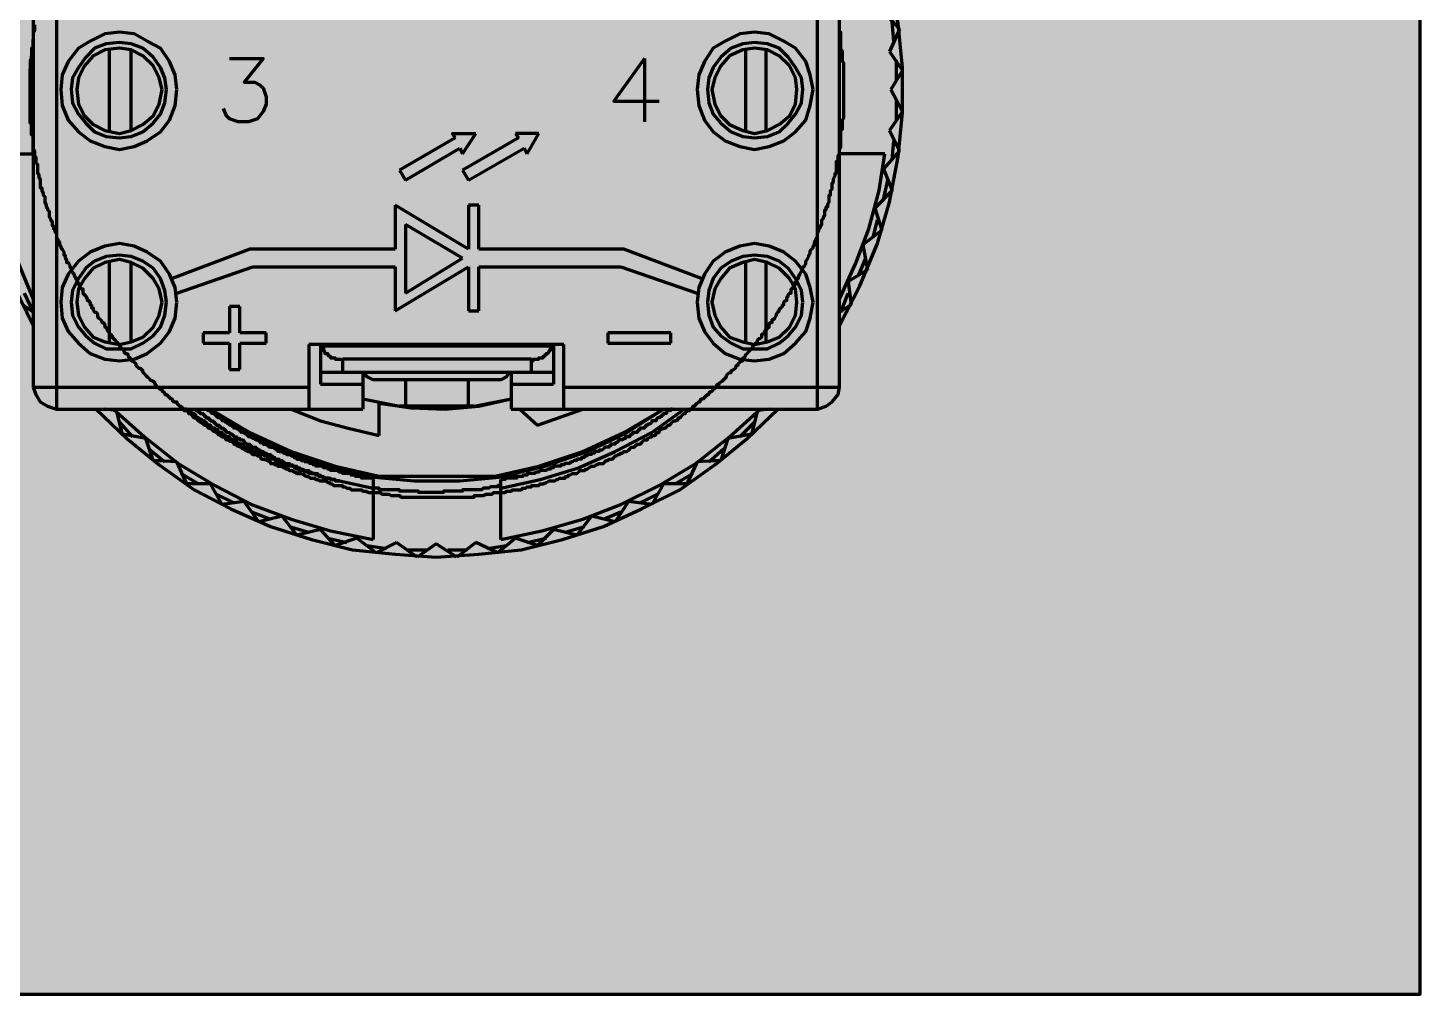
# Model space of a CAD drawing. Header units: inches. Extents: x 19 to 378, y -1 to 646.
# Drawn here: x 272.4 to 377.9, y 323.9 to 397.1 of the extents above; entities that cross this region are included whole.
import ezdxf

# ---------------------------------------------------------------- set-up
doc = ezdxf.new("R2010")
doc.units = ezdxf.units.IN
doc.layers.add('H', color=7, linetype='CONTINUOUS', lineweight=100)
doc.layers.add('P', color=250, linetype='CONTINUOUS', lineweight=100)

msp = doc.modelspace()

# ---------------------------------------------------------------- hatches: boundary and pattern name
at = {"layer": 'H', "linetype": 'CONTINUOUS'}
msp.add_hatch(color=7, dxfattribs=at).paths.add_polyline_path([(19, 323.89), (377.89, 323.89), (377.89, 452.22), (19, 452.22)])

# ---------------------------------------------------------------- linework, layer by layer
at = {"layer": 'P', "color": 0, "linetype": 'CONTINUOUS'}
for points in [[(19, 323.89), (377.89, 323.89), (377.89, 452.22), (19, 452.22), (19, 323.89)], [(332.22, 368.22), (332.22, 416.44)], [(272.78, 414.89), (272.78, 369.89)], [(333.89, 369.89), (333.89, 414.89)], [(272.78, 410.11), (271.33, 407.22), (270, 404), (269.11, 400.78), (268.44, 397.44), (268.11, 394.11), (268.11, 390.67), (268.44, 387.33), (269.11, 383.89), (270, 380.78), (271.33, 377.56), (272.78, 374.56)], [(333.89, 374.56), (335.44, 377.56), (336.78, 380.78), (337.67, 383.89), (338.33, 387.33), (338.67, 390.67), (338.67, 394.11), (338.33, 397.44), (337.67, 400.78), (336.78, 404), (335.44, 407.22), (333.89, 410.11)], [(274.56, 397.89), (274.56, 368.22)], [(337.22, 398.33), (338.44, 397)], [(272.89, 397.33), (272.89, 396.89), (272.78, 396.78), (272.78, 396.33), (272.78, 396.11), (272.78, 395.67), (272.67, 395.56), (272.67, 394.78), (272.56, 394.67), (272.56, 393), (272.56, 392.89), (272.56, 392.56)], [(283.67, 392.44), (283.56, 393.56), (283.11, 394.56), (282.44, 395.56), (281.44, 396.11), (280.44, 396.67), (279.33, 396.78), (278.22, 396.67), (277.11, 396.11), (276.22, 395.56), (275.44, 394.56), (275, 393.56), (274.89, 392.44), (275, 391.22), (275.44, 390.11), (276.22, 389.22), (277.11, 388.56), (278.22, 388.11), (279.33, 387.89), (280.44, 388.11), (281.44, 388.56), (282.44, 389.22), (283.11, 390.11), (283.56, 391.22), (283.67, 392.44)], [(331.89, 392.44), (331.67, 393.56), (331.33, 394.56), (330.56, 395.56), (329.67, 396.11), (328.56, 396.67), (327.44, 396.78), (326.33, 396.67), (325.22, 396.11), (324.33, 395.56), (323.67, 394.56), (323.22, 393.56), (323.11, 392.44), (323.22, 391.22), (323.67, 390.11), (324.33, 389.22), (325.22, 388.56), (326.33, 388.11), (327.44, 387.89), (328.56, 388.11), (329.67, 388.56), (330.56, 389.22), (331.33, 390.11), (331.67, 391.22), (331.89, 392.44)], [(334.22, 393), (334.22, 394.44), (334.11, 394.56), (334.11, 395.33), (334, 395.44), (334, 396.11), (334, 396.22), (334, 396.78), (333.89, 396.78), (333.89, 397.22)], [(338.44, 397), (337.67, 395.33)], [(338, 396.11), (337.89, 397.56)], [(272.56, 393.22), (272.56, 394), (272.67, 394.11), (272.67, 395), (272.78, 395), (272.78, 395.67), (272.78, 395.78), (272.78, 396.22)], [(282.89, 392.44), (282.78, 393.33), (282.44, 394.11), (281.89, 394.89), (281.11, 395.56), (280.22, 395.89), (279.33, 396), (278.33, 395.89), (277.44, 395.56), (276.78, 394.89), (276.22, 394.11), (275.78, 393.33), (275.67, 392.44), (275.78, 391.44), (276.22, 390.56), (276.78, 389.89), (277.44, 389.22), (278.33, 388.89), (279.33, 388.78), (280.22, 388.89), (281.11, 389.22), (281.89, 389.89), (282.44, 390.56), (282.78, 391.44), (282.89, 392.44)], [(331.11, 392.44), (331, 393.33), (330.56, 394.11), (330, 394.89), (329.33, 395.56), (328.44, 395.89), (327.44, 396), (326.56, 395.89), (325.67, 395.56), (324.89, 394.89), (324.33, 394.11), (324, 393.33), (323.89, 392.44), (324, 391.44), (324.33, 390.56), (324.89, 389.89), (325.67, 389.22), (326.56, 388.89), (327.44, 388.78), (328.44, 388.89), (329.33, 389.22), (330, 389.89), (330.56, 390.56), (331, 391.44), (331.11, 392.44)], [(282.56, 392.44), (282.33, 393.33), (281.89, 394.22), (281.11, 395), (280.22, 395.44), (279.33, 395.56), (278.22, 395.44), (277.33, 395), (276.67, 394.22), (276.22, 393.33), (276.11, 392.44), (276.22, 391.33), (276.67, 390.44), (277.33, 389.78), (278.22, 389.33), (279.33, 389.11), (280.22, 389.33), (281.11, 389.78), (281.89, 390.44), (282.33, 391.33), (282.56, 392.44)], [(278.56, 395.56), (278.56, 389.22)], [(280.22, 389.33), (280.22, 395.44)], [(287.67, 394.78), (290.22, 394.78), (288.78, 393), (289.56, 393), (290, 392.78), (290.22, 392.56), (290.44, 391.89), (290.44, 391.33), (290.22, 390.78), (289.78, 390.22), (289.11, 390), (288.33, 390), (287.67, 390.22), (287.44, 390.44), (287.22, 391)], [(319.11, 394.78), (316.78, 391.56), (320.22, 391.56)], [(319.11, 394.78), (319.11, 390)], [(330.67, 392.44), (330.56, 393.33), (330.11, 394.22), (329.33, 395), (328.44, 395.44), (327.44, 395.56), (326.56, 395.44), (325.56, 395), (324.89, 394.22), (324.44, 393.33), (324.22, 392.44), (324.44, 391.33), (324.89, 390.44), (325.56, 389.78), (326.56, 389.33), (327.44, 389.11), (328.44, 389.33), (329.33, 389.78), (330.11, 390.44), (330.56, 391.33), (330.67, 392.44)], [(326.78, 395.56), (326.78, 389.22)], [(328.33, 389.33), (328.33, 395.44)], [(337.67, 395.33), (338.67, 393.89)], [(338.22, 393.11), (338.22, 394.67)], [(338.67, 393.89), (337.78, 392.44)], [(272.78, 387.67), (272.78, 388.22), (272.78, 388.22), (272.78, 389), (272.67, 389), (272.67, 389.89), (272.56, 389.89), (272.56, 393.22)], [(272.56, 393.22), (272.67, 393.22)], [(272.56, 392.56), (272.56, 391.78), (272.56, 391.67), (272.56, 390.11), (272.67, 390), (272.67, 389.33), (272.78, 389.11), (272.78, 388.56), (272.78, 388.44), (272.78, 387.89)], [(319.56, 366.11), (319.67, 366.11), (319.67, 366.22), (319.89, 366.22), (320, 366.33), (320, 366.44), (320.22, 366.44), (320.22, 366.56), (320.33, 366.67), (320.56, 366.78), (320.56, 366.78), (320.67, 366.78), (320.78, 366.89), (320.89, 367), (321, 367), (321.11, 367.11), (321.22, 367.22), (321.33, 367.33), (321.33, 367.33), (321.44, 367.33), (321.67, 367.44), (321.67, 367.56), (321.78, 367.56), (321.89, 367.67), (322, 367.78), (322.11, 367.89), (322.22, 367.89), (322.22, 368), (322.44, 368.11), (322.56, 368.11), (322.56, 368.22), (322.78, 368.33), (322.78, 368.44), (322.89, 368.44), (323, 368.56), (323.11, 368.67), (323.22, 368.78), (323.33, 368.78), (323.33, 368.89), (323.44, 369), (323.56, 369), (323.67, 369.11), (323.78, 369.22), (323.89, 369.33), (324, 369.33), (324, 369.44), (324.11, 369.56), (324.22, 369.56), (324.33, 369.67), (324.44, 369.78), (324.56, 369.89), (324.56, 370), (324.67, 370.11), (324.78, 370.11), (324.78, 370.22), (325, 370.33), (325.11, 370.44), (325.11, 370.44), (325.22, 370.56), (325.33, 370.67), (325.33, 370.78), (325.44, 370.89), (325.56, 371), (325.67, 371), (325.67, 371.11), (325.89, 371.22), (326, 371.33), (326, 371.33), (326.11, 371.56), (326.22, 371.56), (326.22, 371.67), (326.33, 371.78), (326.44, 371.89), (326.56, 371.89), (326.56, 372.11), (326.67, 372.11), (326.78, 372.22), (326.78, 372.33), (326.89, 372.44), (327, 372.56), (327.11, 372.67), (327.11, 372.78), (327.22, 372.78), (327.33, 372.89), (327.33, 373), (327.44, 373.11), (327.56, 373.22), (327.67, 373.33), (327.67, 373.44), (327.78, 373.56), (327.89, 373.56), (328, 373.67), (328, 373.89), (328.11, 373.89), (328.22, 374), (328.22, 374.11), (328.33, 374.22), (328.44, 374.33), (328.56, 374.44), (328.56, 374.44), (328.56, 374.67), (328.67, 374.78), (328.78, 374.78), (328.78, 375), (328.89, 375), (329, 375.11), (329.11, 375.33), (329.11, 375.33), (329.11, 375.44), (329.22, 375.56), (329.33, 375.67), (329.33, 375.78), (329.44, 375.89), (329.56, 376), (329.56, 376.11), (329.67, 376.11), (329.67, 376.33), (329.78, 376.44), (329.89, 376.44), (329.89, 376.67), (330, 376.78), (330, 376.89), (330.11, 377), (330.22, 377), (330.22, 377.22), (330.22, 377.33), (330.33, 377.33), (330.44, 377.56), (330.44, 377.56), (330.56, 377.67), (330.56, 377.89), (330.67, 377.89), (330.67, 378.11), (330.78, 378.11), (330.78, 378.22), (330.89, 378.44), (330.89, 378.44), (331, 378.67), (331.11, 378.78), (331.11, 378.78), (331.11, 379), (331.22, 379), (331.33, 379.22), (331.33, 379.33), (331.33, 379.44), (331.44, 379.56), (331.44, 379.56), (331.56, 379.78), (331.56, 379.89), (331.67, 380), (331.67, 380.11), (331.67, 380.22), (331.78, 380.33), (331.89, 380.44), (331.89, 380.56), (332, 380.67), (332, 380.78), (332, 380.89), (332.11, 381), (332.11, 381.11), (332.22, 381.33), (332.22, 381.33), (332.22, 381.56), (332.22, 381.56), (332.33, 381.78), (332.33, 381.89), (332.44, 382), (332.44, 382.11), (332.56, 382.22), (332.56, 382.33), (332.56, 382.44), (332.56, 382.56), (332.67, 382.67), (332.67, 382.78), (332.78, 382.89), (332.78, 383), (332.78, 383.11), (332.78, 383.33), (332.89, 383.33), (332.89, 383.56), (333, 383.56), (333, 383.78), (333.11, 383.89), (333.11, 384.11), (333.11, 384.22), (333.11, 384.44), (333.22, 384.44), (333.22, 384.78), (333.33, 384.89), (333.33, 385), (333.33, 385.11), (333.33, 385.33), (333.44, 385.44), (333.44, 385.67), (333.56, 385.89), (333.56, 386.11), (333.67, 386.11), (333.67, 386.44), (333.67, 386.56), (333.67, 387), (333.78, 387), (333.78, 387.44), (333.89, 387.56), (333.89, 387.89), (334, 388.11), (334, 388.56), (334, 388.67), (334, 389.33), (334.11, 389.44), (334.11, 390.11), (334.22, 390.33), (334.22, 393)], [(337.78, 392.44), (338.67, 390.78)], [(338.22, 390.11), (338.22, 391.56)], [(272.56, 391), (272.56, 390.11), (272.67, 390), (272.67, 389.33), (272.78, 389.11), (272.78, 388.44), (272.78, 388.44), (272.78, 387.89), (272.89, 387.78), (272.89, 387.33), (273, 387.33), (273, 386.89), (273.11, 386.78), (273.11, 386.56), (273.11, 386.44), (273.11, 386.11), (273.22, 386), (273.22, 385.78), (273.33, 385.67), (273.33, 385.44), (273.33, 385.33), (273.33, 385), (273.44, 385), (273.44, 384.78), (273.56, 384.56), (273.56, 384.44), (273.67, 384.33), (273.67, 384.11), (273.67, 384), (273.67, 383.89), (273.78, 383.67), (273.78, 383.56), (273.89, 383.44), (273.89, 383.33), (274, 383.22), (274, 383.11), (274, 383), (274, 382.78), (274.11, 382.67), (274.11, 382.56), (274.22, 382.44), (274.22, 382.33), (274.22, 382.11), (274.33, 382.11), (274.33, 381.89), (274.44, 381.89), (274.44, 381.67), (274.56, 381.56), (274.56, 381.44), (274.56, 381.33), (274.56, 381.22), (274.67, 381.11), (274.67, 381), (274.78, 380.89), (274.78, 380.78), (274.78, 380.67), (274.89, 380.56), (274.89, 380.44), (275, 380.33), (275.11, 380.11), (275.11, 380.11), (275.11, 379.89), (275.22, 379.89), (275.22, 379.67), (275.33, 379.56), (275.33, 379.56), (275.33, 379.33), (275.44, 379.33), (275.56, 379.11), (275.56, 379), (275.67, 378.89), (275.67, 378.78), (275.67, 378.78), (275.78, 378.56), (275.89, 378.44), (275.89, 378.33), (276, 378.22), (276, 378.11), (276.11, 378), (276.11, 377.89), (276.22, 377.78), (276.22, 377.67), (276.33, 377.56), (276.33, 377.44), (276.44, 377.33), (276.56, 377.33), (276.56, 377.11), (276.56, 377), (276.67, 376.89), (276.78, 376.78), (276.78, 376.78), (276.89, 376.56), (276.89, 376.44), (277, 376.44), (277.11, 376.22), (277.11, 376.11), (277.22, 376.11), (277.22, 375.89), (277.33, 375.89), (277.33, 375.78), (277.44, 375.56), (277.56, 375.56), (277.67, 375.44), (277.67, 375.33), (277.67, 375.22), (277.78, 375.11), (277.89, 375), (278, 374.89), (278, 374.78), (278.11, 374.78), (278.22, 374.56), (278.22, 374.44), (278.33, 374.44), (278.33, 374.33), (278.44, 374.11), (278.56, 374.11), (278.56, 374), (278.67, 373.89), (278.78, 373.78), (278.78, 373.67), (278.89, 373.56), (279, 373.44), (279.11, 373.33), (279.11, 373.33), (279.22, 373.22), (279.33, 373.11), (279.33, 373), (279.44, 372.89), (279.56, 372.78), (279.67, 372.78), (279.67, 372.56), (279.78, 372.44), (279.89, 372.44), (280, 372.33), (280, 372.22), (280.11, 372.11), (280.22, 372), (280.22, 371.89), (280.33, 371.89), (280.44, 371.78), (280.56, 371.67), (280.56, 371.56), (280.67, 371.44), (280.78, 371.33), (280.89, 371.33), (281, 371.22), (281.11, 371.11), (281.11, 371), (281.22, 370.89), (281.33, 370.78), (281.33, 370.78), (281.44, 370.67), (281.56, 370.56), (281.67, 370.44), (281.67, 370.44), (281.89, 370.33), (282, 370.22), (282, 370.11), (282.11, 370), (282.22, 369.89), (282.22, 369.89), (282.33, 369.78), (282.56, 369.67), (282.56, 369.56), (282.67, 369.56), (282.78, 369.44), (282.78, 369.33), (282.89, 369.33), (283, 369.22), (283.11, 369.11), (283.22, 369), (283.33, 369), (283.33, 368.89), (283.44, 368.78), (283.67, 368.78), (283.67, 368.67), (283.78, 368.56), (283.89, 368.44), (284, 368.44), (284.11, 368.33), (284.22, 368.22), (284.22, 368.11), (284.44, 368.11), (284.56, 368), (284.56, 367.89), (284.67, 367.89), (284.78, 367.78), (284.89, 367.67), (285, 367.56), (285.11, 367.56), (285.22, 367.44), (285.33, 367.33), (285.33, 367.33), (285.44, 367.22), (285.67, 367.11), (285.67, 367.11), (285.78, 367), (285.89, 367), (286, 366.89), (286.11, 366.78), (286.22, 366.78), (286.33, 366.67), (286.44, 366.56), (286.56, 366.56), (286.67, 366.44), (286.78, 366.44), (286.78, 366.33), (287, 366.22), (287.11, 366.11), (287.11, 366.11), (287.33, 366.11), (287.33, 366), (287.44, 365.89), (287.67, 365.89), (287.67, 365.78), (287.78, 365.78), (288, 365.67), (288, 365.56), (288.22, 365.56), (288.22, 365.44), (288.33, 365.44), (288.56, 365.33), (288.56, 365.33), (288.67, 365.22), (288.78, 365.22), (288.89, 365.11)], [(338.67, 390.78), (337.67, 389.33)], [(337.67, 389.33), (338.44, 387.78)], [(304.78, 388.78), (300.56, 386.33)], [(304.78, 388.78), (304.56, 389.11), (306.33, 389.11)], [(305.33, 387.56), (306.33, 389.11)], [(309.56, 388.78), (305.33, 386.33)], [(311.11, 389.11), (309.33, 389.11)], [(309.33, 389.11), (309.56, 388.78)], [(310.22, 387.56), (311.11, 389.11)], [(337.89, 387.11), (338, 388.56)], [(269.33, 387.56), (269.89, 384.78), (270.67, 381.89), (271.67, 379.22), (272.78, 376.56)], [(269.33, 387.56), (272.78, 387.56)], [(301, 385.56), (305.11, 388)], [(305.11, 388), (305.33, 387.56)], [(305.78, 385.56), (310, 388)], [(310, 388), (310.22, 387.56)], [(333.89, 376.56), (335.11, 379.22), (336.11, 381.89), (336.89, 384.78), (337.33, 387.56)], [(337.33, 387.56), (333.89, 387.56)], [(338.44, 387.78), (337.22, 386.44)], [(300.56, 386.33), (301, 385.56)], [(305.33, 386.33), (305.78, 385.56)], [(337.22, 386.44), (337.89, 384.78)], [(337.22, 384.11), (337.56, 385.56)], [(337.89, 384.78), (336.56, 383.44)], [(305.78, 380.33), (300.22, 383.67)], [(300.22, 383.67), (300.22, 380.33)], [(306.56, 383.67), (305.78, 383.67)], [(305.78, 383.67), (305.78, 380.33)], [(306.56, 380.33), (306.56, 383.67)], [(336.56, 383.44), (337.11, 381.78)], [(305.33, 379.67), (301, 382.22)], [(301, 382.22), (301, 377)], [(336.44, 381.22), (336.78, 382.56)], [(337.11, 381.78), (335.67, 380.67)], [(283.67, 376.33), (283.56, 377.44), (283.11, 378.44), (282.44, 379.44), (281.44, 380.11), (280.44, 380.56), (279.33, 380.78), (278.22, 380.56), (277.11, 380.11), (276.22, 379.44), (275.44, 378.44), (275, 377.44), (274.89, 376.33), (275, 375.11), (275.44, 374.11), (276.22, 373.22), (277.11, 372.44), (278.22, 372), (279.33, 371.89), (280.44, 372), (281.44, 372.44), (282.44, 373.22), (283.11, 374.11), (283.56, 375.11), (283.67, 376.33)], [(282.89, 376.33), (282.78, 377.22), (282.44, 378.11), (281.89, 378.89), (281.11, 379.44), (280.22, 379.78), (279.33, 379.89), (278.33, 379.78), (277.44, 379.44), (276.78, 378.89), (276.22, 378.11), (275.78, 377.22), (275.67, 376.33), (275.78, 375.33), (276.22, 374.44), (276.78, 373.78), (277.44, 373.22), (278.33, 372.78), (279.33, 372.78), (280.22, 372.78), (281.11, 373.22), (281.89, 373.78), (282.44, 374.44), (282.78, 375.33), (282.89, 376.33)], [(289.22, 380.33), (283.33, 378.11)], [(300.22, 380.33), (289.22, 380.33)], [(317.56, 380.33), (306.56, 380.33)], [(323.44, 378.11), (317.56, 380.33)], [(331.89, 376.33), (331.67, 377.44), (331.33, 378.44), (330.56, 379.44), (329.67, 380.11), (328.56, 380.56), (327.44, 380.78), (326.33, 380.56), (325.22, 380.11), (324.33, 379.44), (323.67, 378.44), (323.22, 377.44), (323.11, 376.33), (323.22, 375.11), (323.67, 374.11), (324.33, 373.22), (325.22, 372.44), (326.33, 372), (327.44, 371.89), (328.56, 372), (329.67, 372.44), (330.56, 373.22), (331.33, 374.11), (331.67, 375.11), (331.89, 376.33)], [(331.11, 376.33), (331, 377.22), (330.56, 378.11), (330, 378.89), (329.33, 379.44), (328.44, 379.78), (327.44, 379.89), (326.56, 379.78), (325.67, 379.44), (324.89, 378.89), (324.33, 378.11), (324, 377.22), (323.89, 376.33), (324, 375.33), (324.33, 374.44), (324.89, 373.78), (325.67, 373.22), (326.56, 372.78), (327.44, 372.78), (328.44, 372.78), (329.33, 373.22), (330, 373.78), (330.56, 374.44), (331, 375.33), (331.11, 376.33)], [(335.67, 380.67), (336, 378.78)], [(282.56, 376.33), (282.33, 377.33), (281.89, 378.11), (281.11, 378.89), (280.22, 379.33), (279.33, 379.56), (278.22, 379.33), (277.33, 378.89), (276.67, 378.11), (276.22, 377.33), (276.11, 376.33), (276.22, 375.33), (276.67, 374.44), (277.33, 373.67), (278.22, 373.33), (279.33, 373.11), (280.22, 373.33), (281.11, 373.67), (281.89, 374.44), (282.33, 375.33), (282.56, 376.33)], [(278.56, 379.44), (278.56, 373.22)], [(280.22, 373.22), (280.22, 379.33)], [(283.67, 377), (289.44, 379)], [(289.44, 379), (300.22, 379)], [(300.22, 379), (300.22, 375.67)], [(300.22, 375.67), (305.78, 379)], [(301, 377), (305.33, 379.67)], [(305.78, 379), (305.78, 375.67)], [(306.56, 379), (317.33, 379)], [(306.56, 375.67), (306.56, 379)], [(317.33, 379), (323.11, 377)], [(330.67, 376.33), (330.56, 377.33), (330.11, 378.11), (329.33, 378.89), (328.44, 379.33), (327.44, 379.56), (326.56, 379.33), (325.56, 378.89), (324.89, 378.11), (324.44, 377.33), (324.22, 376.33), (324.44, 375.33), (324.89, 374.44), (325.56, 373.67), (326.56, 373.33), (327.44, 373.11), (328.44, 373.33), (329.33, 373.67), (330.11, 374.44), (330.56, 375.33), (330.67, 376.33)], [(326.78, 379.44), (326.78, 373.22)], [(328.33, 373.22), (328.33, 379.33)], [(336, 378.78), (334.56, 377.89)], [(335.33, 378.33), (335.89, 379.67)], [(334.56, 377.89), (334.78, 376.11)], [(272.11, 377), (272.78, 375.56)], [(334, 375.56), (334.56, 377)], [(272.78, 375.56), (272, 376.11)], [(288.44, 376), (287.67, 376)], [(287.67, 376), (287.67, 374)], [(288.44, 374), (288.44, 376)], [(305.78, 375.67), (306.56, 375.67)], [(334.78, 376.11), (333.89, 375.56)], [(287.67, 374), (285.67, 374)], [(285.67, 374), (285.67, 373.22)], [(290.44, 374), (288.44, 374)], [(290.44, 373.22), (290.44, 374)], [(321.11, 374), (316.33, 374)], [(316.33, 374), (316.33, 373.22)], [(321.11, 373.22), (321.11, 374)], [(285.67, 373.22), (287.67, 373.22)], [(287.67, 373.22), (287.67, 371.22)], [(288.44, 373.22), (290.44, 373.22)], [(288.44, 371.22), (288.44, 373.22)], [(313, 373.11), (293.67, 373.11)], [(293.67, 373.11), (293.67, 368.22)], [(312.22, 373), (294.56, 373)], [(294.56, 373), (294.56, 370.11)], [(294.67, 373), (294.67, 372.89), (294.78, 372.89), (294.78, 372.78), (294.78, 372.78), (294.78, 372.67), (294.89, 372.56), (294.89, 372.44), (295, 372.44), (295, 372.44), (295.11, 372.44), (295.11, 372.33), (295.11, 372.33), (295.22, 372.22), (295.33, 372.22), (295.33, 372.11), (295.44, 372.11), (295.44, 372.11), (295.67, 372.11), (295.67, 372), (296, 372)], [(297.78, 373.11), (297.78, 373)], [(298.56, 373), (298.56, 373.11)], [(308.22, 373), (308.22, 373.11)], [(309, 373.11), (309, 373)], [(310.56, 371.89), (310.67, 371.89), (310.67, 372), (311.11, 372), (311.11, 372.11), (311.33, 372.11), (311.33, 372.11), (311.44, 372.11), (311.44, 372.22), (311.56, 372.22), (311.56, 372.33), (311.67, 372.33), (311.67, 372.44), (311.78, 372.44), (311.78, 372.44), (311.89, 372.56), (311.89, 372.67), (312, 372.67), (312, 372.78)], [(312, 372.78), (312, 372.78), (312, 372.89), (312.11, 372.89), (312.11, 373)], [(312, 372.78), (312, 372.78)], [(312.22, 373), (312.22, 370.11)], [(313, 368.22), (313, 373.11)], [(316.33, 373.22), (321.11, 373.22)], [(296, 372), (296, 372)], [(296, 372), (296.11, 372), (296.11, 371.89)], [(310.56, 372), (296.22, 372)], [(296.22, 372), (296.22, 371)], [(310.56, 371), (310.56, 372)], [(287.67, 371.22), (288.44, 371.22)], [(312.22, 371), (294.56, 371)], [(297.78, 371), (298.11, 370.67), (298.56, 370.44)], [(297.78, 371), (297.78, 368.22)], [(308.22, 370.44), (298.56, 370.44)], [(301, 370.44), (301, 368.44)], [(305.78, 368.44), (305.78, 370.44)], [(308.22, 370.44), (308.67, 370.67), (308.89, 371)], [(309, 371), (309, 368.22)], [(272.78, 369.89), (273, 369.33), (273.33, 368.78), (273.89, 368.44), (274.56, 368.22)], [(272.78, 369.89), (293.67, 369.89)], [(294.56, 370.11), (297.78, 370.11)], [(309, 370.11), (312.22, 370.11)], [(313, 369.89), (333.89, 369.89)], [(332.22, 368.22), (332.89, 368.44), (333.33, 368.78), (333.78, 369.33), (333.89, 369.89)], [(274.56, 368.22), (297.78, 368.22)], [(277.56, 368.22), (279.89, 366), (282.33, 364), (285, 362.11), (287.78, 360.67), (290.78, 359.33), (293.89, 358.33), (297, 357.56), (300.22, 357.22), (303.33, 357), (306.56, 357.22), (309.78, 357.56), (312.89, 358.33), (316, 359.33), (318.89, 360.67), (321.78, 362.11), (324.44, 364), (326.89, 366), (329.22, 368.22)], [(279.11, 368.11), (278.22, 368.22)], [(278.89, 368.22), (281.22, 366.11), (283.78, 364.11), (286.56, 362.44), (289.33, 361), (292.33, 359.89), (295.33, 359), (298.56, 358.33)], [(286.56, 366.78), (286.56, 366.78), (286.33, 366.78), (286.33, 366.89), (286.22, 366.89), (286.22, 367), (286.11, 367), (286.11, 367), (286, 367), (286, 367.11), (285.89, 367.11), (285.89, 367.22), (285.78, 367.22), (285.78, 367.33), (285.67, 367.33), (285.67, 367.33), (285.56, 367.33), (285.56, 367.44), (285.44, 367.44), (285.33, 367.56), (285.33, 367.56), (285.33, 367.56), (285.22, 367.56), (285.11, 367.67), (285.11, 367.67), (285.11, 367.78), (285, 367.78), (285, 367.89), (284.89, 367.89), (284.78, 367.89), (284.78, 367.89), (284.78, 368), (284.67, 368), (284.67, 368.11), (284.56, 368.11), (284.56, 368.11), (284.44, 368.11), (284.44, 368.22), (284.33, 368.22)], [(285.11, 368.22), (285.11, 368.22), (285.11, 368.11), (285.22, 368.11), (285.22, 368.11), (285.33, 368.11), (285.33, 368), (285.44, 368), (285.44, 367.89), (285.56, 367.89), (285.56, 367.89), (285.67, 367.89), (285.67, 367.78), (285.78, 367.78), (285.78, 367.67), (285.89, 367.67), (285.89, 367.56), (286, 367.56), (286, 367.56), (286.11, 367.56), (286.11, 367.44), (286.22, 367.44), (286.22, 367.33), (286.33, 367.33), (286.33, 367.33), (286.44, 367.33), (286.44, 367.22), (286.56, 367.22), (286.56, 367.11), (286.67, 367.11), (286.67, 367), (286.78, 367), (286.78, 367), (286.89, 367), (286.89, 366.89), (287, 366.89), (287, 366.78), (287.11, 366.78), (287.11, 366.78), (287.22, 366.78), (287.22, 366.67), (287.33, 366.67), (287.33, 366.56), (287.44, 366.56), (287.44, 366.44), (287.67, 366.44), (287.67, 366.44), (287.67, 366.44), (287.78, 366.33), (287.89, 366.33), (287.89, 366.22), (288, 366.22), (288, 366.11), (288.11, 366.11), (288.22, 366.11), (288.22, 366.11), (288.22, 366), (288.44, 366), (288.44, 365.89), (288.56, 365.89), (288.56, 365.89), (288.67, 365.89), (288.78, 365.78), (288.78, 365.78), (288.78, 365.67), (288.89, 365.67), (289, 365.56), (289.11, 365.56), (289.11, 365.56), (289.22, 365.56), (289.22, 365.44), (289.33, 365.44), (289.33, 365.33), (289.56, 365.33), (289.56, 365.33), (289.67, 365.33), (289.67, 365.22), (289.78, 365.22), (289.89, 365.11), (290, 365.11), (290, 365), (290.11, 365), (290.22, 365), (290.22, 365), (290.33, 364.89), (290.44, 364.89), (290.56, 364.78), (290.56, 364.78), (290.67, 364.78), (290.78, 364.78), (290.78, 364.67), (290.89, 364.67), (291, 364.56), (291.11, 364.56), (291.11, 364.44), (291.33, 364.44), (291.33, 364.44), (291.44, 364.44), (291.44, 364.33), (291.67, 364.33), (291.67, 364.22), (291.78, 364.22), (291.89, 364.11), (292, 364.11)], [(290.56, 365.44), (290.56, 365.56), (290.33, 365.56), (290.33, 365.56), (290.22, 365.56), (290.22, 365.67), (290, 365.67), (290, 365.78), (289.89, 365.78), (289.89, 365.89), (289.67, 365.89), (289.67, 365.89), (289.67, 365.89), (289.56, 366), (289.44, 366), (289.33, 366.11), (289.33, 366.11), (289.22, 366.11), (289.11, 366.11), (289.11, 366.22), (289, 366.22), (289, 366.33), (288.89, 366.33), (288.78, 366.44), (288.78, 366.44), (288.67, 366.44), (288.56, 366.44), (288.56, 366.56), (288.44, 366.56), (288.44, 366.67), (288.33, 366.67), (288.22, 366.78), (288.22, 366.78), (288.22, 366.78), (288, 366.78), (288, 366.89), (287.89, 366.89), (287.89, 367), (287.78, 367), (287.78, 367), (287.67, 367), (287.67, 367.11), (287.56, 367.11), (287.44, 367.22), (287.33, 367.22), (287.33, 367.33), (287.33, 367.33), (287.22, 367.33), (287.11, 367.33), (287.11, 367.44), (287.11, 367.44), (287, 367.56), (286.89, 367.56), (286.89, 367.56), (286.78, 367.56), (286.78, 367.67), (286.67, 367.67), (286.67, 367.78), (286.56, 367.78), (286.56, 367.89), (286.44, 367.89), (286.44, 367.89), (286.33, 367.89), (286.33, 368), (286.22, 368), (286.22, 368.11), (286.11, 368.11), (286.11, 368.11), (286, 368.11), (286, 368.22), (286, 368.22)], [(286, 368.22), (286.11, 368.22), (286.11, 368.11), (286.22, 368.11), (286.22, 368.11), (286.33, 368.11), (286.33, 368), (286.44, 368), (286.44, 367.89), (286.56, 367.89), (286.56, 367.89), (286.67, 367.89), (286.67, 367.78), (286.78, 367.78), (286.78, 367.67), (286.89, 367.67), (286.89, 367.56), (287, 367.56), (287.11, 367.56), (287.11, 367.56), (287.11, 367.44), (287.22, 367.44), (287.33, 367.33), (287.33, 367.33), (287.33, 367.33), (287.44, 367.33), (287.56, 367.22), (287.67, 367.22), (287.67, 367.11), (287.67, 367.11), (287.78, 367), (287.89, 367), (287.89, 367), (288, 367), (288, 366.89), (288.11, 366.89), (288.22, 366.78), (288.22, 366.78), (288.22, 366.78), (288.44, 366.78), (288.44, 366.67), (288.56, 366.67), (288.56, 366.56), (288.67, 366.56), (288.67, 366.44), (288.78, 366.44), (288.78, 366.44), (288.89, 366.44), (289, 366.33), (289.11, 366.33), (289.11, 366.22), (289.22, 366.22), (289.22, 366.11), (289.33, 366.11), (289.33, 366.11), (289.56, 366.11), (289.56, 366), (289.67, 366), (289.67, 365.89), (289.78, 365.89), (289.89, 365.89), (290, 365.89), (290, 365.78), (290.11, 365.78), (290.11, 365.67), (290.22, 365.67), (290.22, 365.56), (290.44, 365.56), (290.44, 365.56), (290.56, 365.56)], [(286.11, 368.22), (289.56, 366.11)], [(286.22, 368.22), (286.22, 368.22), (286.22, 368.11), (286.33, 368.11), (286.33, 368.11), (286.44, 368.11), (286.56, 368), (286.56, 368), (286.56, 367.89), (286.67, 367.89), (286.78, 367.89), (286.78, 367.89), (286.78, 367.78), (286.89, 367.78), (287, 367.67), (287.11, 367.67), (287.11, 367.56), (287.11, 367.56), (287.22, 367.56), (287.33, 367.56), (287.33, 367.44), (287.33, 367.44), (287.44, 367.33), (287.56, 367.33), (287.56, 367.33), (287.67, 367.33), (287.67, 367.22), (287.78, 367.22), (287.78, 367.11), (288, 367.11), (288, 367), (288, 367), (288.11, 367), (288.22, 367), (288.22, 366.89), (288.33, 366.89), (288.33, 366.78), (288.44, 366.78), (288.56, 366.78), (288.56, 366.78), (288.67, 366.67), (288.78, 366.67), (288.78, 366.56), (288.89, 366.56), (288.89, 366.44), (289, 366.44), (289.11, 366.44), (289.11, 366.44), (289.22, 366.33), (289.33, 366.33), (289.33, 366.22), (289.44, 366.22), (289.44, 366.11), (289.67, 366.11), (289.67, 366.11), (289.78, 366.11), (289.78, 366), (289.89, 366), (290, 365.89), (290.11, 365.89), (290.11, 365.89), (290.22, 365.89), (290.22, 365.78), (290.44, 365.78), (290.44, 365.67), (290.56, 365.67), (290.56, 365.56)], [(286.22, 368.22), (289.22, 366.44), (292.33, 365), (295.67, 363.89), (299.11, 363.11)], [(292.33, 368.22), (294.56, 367.33), (296.67, 366.78), (299, 366.22)], [(297.78, 369), (300.56, 368.44)], [(299, 368.67), (301.44, 368.33), (304, 368.22), (306.56, 368.44), (309, 369)], [(299, 366.22), (299, 368.67)], [(306.22, 368.44), (300.56, 368.44)], [(300.56, 368.44), (300.56, 368.44)], [(306.22, 368.44), (309, 369)], [(306.22, 368.44), (306.22, 368.44)], [(307.67, 363.11), (311.11, 363.89), (314.44, 365), (317.56, 366.44), (320.56, 368.22)], [(308.22, 362.22), (311.22, 362.89), (314.11, 363.78), (316.89, 365), (319.67, 366.44), (322.11, 368.22)], [(308.22, 358.33), (311.33, 359), (314.44, 359.89), (317.33, 361), (320.22, 362.44), (323, 364.11), (325.56, 366.11), (327.89, 368.22)], [(308.22, 363.11), (311.56, 363.89), (314.78, 365), (317.78, 366.44), (320.56, 368.22)], [(309, 368.22), (332.22, 368.22)], [(309.67, 368.22), (311, 367)], [(321.22, 368.22), (321.11, 368.22), (321.11, 368.11), (321, 368.11), (321, 368.11), (320.89, 368.11), (320.78, 368), (320.78, 367.89), (320.67, 367.89), (320.56, 367.89), (320.56, 367.78), (320.44, 367.78), (320.44, 367.67), (320.33, 367.67), (320.22, 367.56), (320.22, 367.56), (320.11, 367.56), (320, 367.44), (320, 367.44), (320, 367.33), (319.89, 367.33), (319.78, 367.33), (319.67, 367.33), (319.67, 367.22), (319.67, 367.22), (319.56, 367.11), (319.44, 367.11), (319.33, 367), (319.33, 367), (319.22, 367), (319.22, 366.89), (319.11, 366.89), (319.11, 366.78), (319, 366.78), (318.89, 366.78), (318.78, 366.78), (318.78, 366.67), (318.67, 366.67), (318.67, 366.56), (318.56, 366.56), (318.56, 366.44), (318.44, 366.44), (318.33, 366.44), (318.22, 366.44), (318.22, 366.33), (318.11, 366.33), (318, 366.22), (318, 366.22), (318, 366.11), (317.89, 366.11), (317.78, 366.11), (317.67, 366.11), (317.67, 366), (317.56, 366), (317.44, 365.89), (317.33, 365.89), (317.33, 365.89), (317.22, 365.89), (317.11, 365.78), (317.11, 365.78), (317, 365.67), (316.89, 365.67), (316.89, 365.56), (316.78, 365.56), (316.67, 365.56), (316.56, 365.56), (316.56, 365.44), (316.44, 365.44), (316.44, 365.33), (316.22, 365.33), (316.22, 365.33), (316.11, 365.33), (316, 365.22), (316, 365.22), (315.89, 365.11), (315.67, 365.11), (315.67, 365), (315.56, 365), (315.56, 365), (315.33, 365), (315.33, 364.89), (315.11, 364.89), (315.11, 364.78), (315, 364.78), (314.89, 364.78), (314.78, 364.78), (314.78, 364.67), (314.56, 364.67), (314.56, 364.56), (314.33, 364.56), (314.33, 364.44), (314.22, 364.44), (314.11, 364.44), (314, 364.44), (314, 364.33), (313.78, 364.33), (313.67, 364.22), (313.56, 364.22), (313.44, 364.11), (313.33, 364.11), (313.22, 364.11), (313.11, 364.11), (313, 364), (312.78, 364), (312.78, 363.89), (312.56, 363.89), (312.56, 363.89), (312.22, 363.89), (312.22, 363.78), (312, 363.78), (312, 363.67), (311.78, 363.67), (311.67, 363.56), (311.44, 363.56), (311.33, 363.56), (311.22, 363.56), (311.11, 363.44), (310.89, 363.44), (310.78, 363.33), (310.56, 363.33), (310.56, 363.33), (310.33, 363.33)], [(311, 367), (314.44, 368.22)], [(328.56, 368.22), (327.67, 368.11)], [(279.56, 366.33), (279.11, 368.11)], [(279.33, 367.22), (280.33, 366.11)], [(326.33, 366.11), (327.44, 367.22)], [(327.67, 368.11), (327.22, 366.33)], [(281.33, 366), (279.56, 366.33)], [(296, 362.78), (296, 362.78), (295.89, 362.78), (295.67, 362.78), (295.67, 362.89), (295.33, 362.89), (295.22, 363), (295, 363), (295, 363), (294.78, 363), (294.67, 363.11), (294.44, 363.11), (294.44, 363.22), (294.22, 363.22), (294.11, 363.33), (294, 363.33), (293.89, 363.33), (293.67, 363.33), (293.67, 363.44), (293.33, 363.44), (293.33, 363.56), (293.22, 363.56), (293.11, 363.56), (292.89, 363.56), (292.89, 363.67), (292.78, 363.67), (292.67, 363.78), (292.56, 363.78), (292.56, 363.89), (292.22, 363.89), (292.22, 363.89), (292, 363.89), (292, 364), (291.89, 364), (291.78, 364.11), (291.67, 364.11), (291.67, 364.11), (291.44, 364.11), (291.33, 364.22), (291.22, 364.22), (291.22, 364.33), (291.11, 364.33), (291.11, 364.44), (290.89, 364.44), (290.78, 364.44), (290.78, 364.44), (290.67, 364.56), (290.56, 364.56), (290.56, 364.67), (290.33, 364.67), (290.22, 364.78), (290.22, 364.78), (290.11, 364.78), (290, 364.78), (290, 364.89), (289.78, 364.89), (289.78, 365), (289.67, 365), (289.67, 365), (289.44, 365), (289.44, 365.11), (289.33, 365.11), (289.33, 365.22), (289.11, 365.22), (289.11, 365.33), (289, 365.33), (289, 365.33), (288.78, 365.33), (288.78, 365.44), (288.67, 365.44), (288.67, 365.56), (288.56, 365.56), (288.56, 365.56), (288.44, 365.56), (288.33, 365.67), (288.22, 365.67), (288.22, 365.78), (288.11, 365.78), (288, 365.89), (288, 365.89), (288, 365.89), (287.78, 365.89), (287.78, 366), (287.67, 366), (287.67, 366.11), (287.56, 366.11), (287.56, 366.11), (287.33, 366.11), (287.33, 366.22), (287.33, 366.22), (287.22, 366.33), (287.11, 366.33), (287.11, 366.44), (287, 366.44), (287, 366.44), (286.89, 366.44), (286.78, 366.56), (286.78, 366.56), (286.78, 366.67), (286.56, 366.67), (286.56, 366.78), (286.56, 366.78)], [(286.56, 366.78), (286.56, 366.78)], [(288.89, 365.11), (289.11, 365), (289.11, 365), (289.22, 365), (289.33, 364.89), (289.44, 364.78), (289.56, 364.78), (289.67, 364.78), (289.78, 364.67), (290, 364.67), (290, 364.56), (290.11, 364.44), (290.22, 364.44), (290.33, 364.44), (290.56, 364.33), (290.56, 364.33), (290.78, 364.22), (290.78, 364.11), (290.89, 364.11), (291.11, 364.11), (291.11, 364), (291.33, 364), (291.33, 363.89), (291.56, 363.89), (291.67, 363.89), (291.78, 363.78), (291.89, 363.78), (292, 363.67), (292.11, 363.67), (292.22, 363.56), (292.33, 363.56), (292.44, 363.56), (292.56, 363.44), (292.67, 363.44), (292.78, 363.33), (292.89, 363.33), (293.11, 363.33), (293.11, 363.33), (293.33, 363.22), (293.33, 363.22), (293.56, 363.11), (293.67, 363.11), (293.78, 363), (293.89, 363), (294, 363), (294.11, 363), (294.22, 362.89), (294.33, 362.89), (294.56, 362.78), (294.56, 362.78), (294.78, 362.78), (295, 362.78), (295.11, 362.67), (295.22, 362.67), (295.33, 362.56), (295.44, 362.56), (295.56, 362.44), (295.78, 362.44), (296, 362.44), (296.22, 362.44), (296.22, 362.33), (296.44, 362.33), (296.56, 362.22), (296.78, 362.22), (296.89, 362.11), (297.33, 362.11), (297.33, 362.11), (297.67, 362.11), (297.78, 362), (298, 362), (298.22, 361.89), (298.56, 361.89), (298.67, 361.89), (299.11, 361.89), (299.22, 361.78), (299.78, 361.78), (299.89, 361.67), (300.56, 361.67), (300.67, 361.56), (301.67, 361.56), (301.78, 361.56), (305, 361.56), (305.11, 361.56), (306.22, 361.56), (306.22, 361.67), (306.89, 361.67), (307.11, 361.78), (307.56, 361.78), (307.67, 361.89), (308, 361.89), (308.22, 361.89), (308.56, 361.89), (308.67, 362), (309, 362), (309.11, 362.11), (309.33, 362.11), (309.56, 362.11), (309.78, 362.11), (309.89, 362.22), (310.11, 362.22), (310.22, 362.33), (310.56, 362.33), (310.56, 362.44), (310.89, 362.44), (311, 362.44), (311.11, 362.44), (311.22, 362.56), (311.44, 362.56), (311.67, 362.67), (311.67, 362.67), (311.89, 362.78), (312, 362.78), (312.11, 362.78), (312.33, 362.78), (312.44, 362.89), (312.56, 362.89), (312.67, 363), (312.78, 363), (312.89, 363), (313.11, 363), (313.11, 363.11), (313.33, 363.11), (313.33, 363.22), (313.44, 363.22), (313.67, 363.33), (313.67, 363.33), (313.89, 363.33), (314, 363.33), (314.11, 363.44), (314.22, 363.56), (314.33, 363.56), (314.44, 363.56), (314.56, 363.56), (314.67, 363.67), (314.78, 363.67), (314.89, 363.78), (315.11, 363.89), (315.11, 363.89), (315.33, 363.89), (315.33, 363.89), (315.44, 364), (315.67, 364.11), (315.67, 364.11), (315.89, 364.11), (316, 364.11), (316.11, 364.22), (316.22, 364.33), (316.33, 364.33), (316.44, 364.44), (316.56, 364.44), (316.67, 364.44), (316.78, 364.56), (316.89, 364.67), (317, 364.67), (317.11, 364.78), (317.22, 364.78), (317.33, 364.89), (317.44, 364.89), (317.56, 365), (317.67, 365), (317.78, 365), (317.89, 365.11), (318, 365.22), (318.11, 365.33), (318.22, 365.33), (318.33, 365.33), (318.44, 365.44), (318.56, 365.56), (318.67, 365.56), (318.78, 365.56), (318.89, 365.67), (319, 365.78), (319.11, 365.89), (319.22, 365.89), (319.33, 365.89), (319.33, 366), (319.56, 366.11)], [(327.22, 366.33), (325.44, 366)], [(281.89, 364.33), (281.33, 366)], [(281.56, 365.22), (282.78, 364.22)], [(290.56, 365.56), (290.56, 365.56), (290.56, 365.44), (290.78, 365.44), (290.78, 365.33), (290.89, 365.33), (290.89, 365.33), (291.11, 365.33), (291.11, 365.22), (291.22, 365.22), (291.33, 365.11), (291.33, 365.11), (291.44, 365), (291.67, 365), (291.67, 365), (291.78, 365), (291.78, 364.89), (292, 364.89), (292, 364.78), (292.22, 364.78), (292.22, 364.78), (292.33, 364.78), (292.33, 364.67), (292.56, 364.67), (292.56, 364.56), (292.78, 364.56), (292.78, 364.44), (292.89, 364.44), (293, 364.44), (293.11, 364.44), (293.11, 364.33), (293.33, 364.33), (293.33, 364.22)], [(290.56, 365.56), (293.11, 364.56), (295.78, 363.67), (298.56, 363.11)], [(293.33, 364.22), (293.33, 364.33), (293.11, 364.33), (293.11, 364.44), (292.89, 364.44), (292.89, 364.44), (292.78, 364.44), (292.78, 364.56), (292.56, 364.56), (292.56, 364.67), (292.33, 364.67), (292.33, 364.78), (292.11, 364.78), (292.11, 364.78), (292, 364.78), (292, 364.89), (291.78, 364.89), (291.67, 365), (291.56, 365), (291.56, 365), (291.33, 365), (291.33, 365.11), (291.22, 365.11), (291.22, 365.22), (291.11, 365.22), (291, 365.33), (290.78, 365.33), (290.78, 365.33), (290.67, 365.33), (290.67, 365.44), (290.56, 365.44)], [(324, 364.22), (325.11, 365.22)], [(325.44, 366), (324.89, 364.33)], [(283.67, 364.22), (281.89, 364.33)], [(284.44, 362.56), (283.67, 364.22)], [(292, 364.11), (292, 364.11), (292.22, 364.11), (292.22, 364), (292.44, 364), (292.44, 363.89), (292.56, 363.89), (292.67, 363.89), (292.78, 363.89), (292.78, 363.78), (293, 363.78), (293, 363.67), (293.22, 363.67), (293.33, 363.56), (293.44, 363.56), (293.44, 363.56), (293.67, 363.56), (293.67, 363.44), (293.89, 363.44), (293.89, 363.33), (294.11, 363.33), (294.22, 363.33), (294.33, 363.33), (294.33, 363.22), (294.56, 363.22), (294.56, 363.11), (294.78, 363.11), (294.89, 363), (295.11, 363), (295.11, 363), (295.33, 363), (295.33, 362.89), (295.67, 362.89), (295.67, 362.78), (296, 362.78), (296, 362.78)], [(293.56, 364.22), (293.33, 364.22)], [(293.67, 364.11), (293.67, 364.22), (293.56, 364.22)], [(297.22, 363.22), (296.89, 363.22), (296.89, 363.33), (296.56, 363.33), (296.56, 363.33), (296.22, 363.33), (296.22, 363.44), (296, 363.44), (295.89, 363.56), (295.67, 363.56), (295.67, 363.56), (295.33, 363.56), (295.33, 363.67), (295.11, 363.67), (295.11, 363.78), (294.78, 363.78), (294.78, 363.89), (294.56, 363.89), (294.56, 363.89), (294.22, 363.89), (294.22, 364), (294, 364), (294, 364.11), (293.89, 364.11), (293.78, 364.11), (293.67, 364.11)], [(323.11, 364.22), (322.33, 362.56)], [(324.89, 364.33), (323.11, 364.22)], [(284, 363.33), (285.33, 362.56)], [(297.33, 363.11), (297.22, 363.11), (297.22, 363.22)], [(297.44, 363.11), (297.33, 363.11)], [(298.56, 363), (298, 363), (298, 363), (297.67, 363), (297.67, 363.11), (297.44, 363.11)], [(309.67, 363.11), (297.44, 363.11)], [(298.11, 363.11), (301.67, 362.78), (305.11, 362.78), (308.67, 363.11)], [(298.56, 362.89), (298.56, 362.89), (298.56, 363)], [(309.67, 363.11), (309.44, 363.11), (309.44, 363), (309.11, 363), (309.11, 363), (308.56, 363), (308.56, 362.89), (308.22, 362.89)], [(310.33, 363.33), (310.22, 363.33), (310.22, 363.22), (309.89, 363.22), (309.89, 363.11), (309.67, 363.11)], [(321.44, 362.56), (322.78, 363.33)], [(286.22, 362.56), (284.44, 362.56)], [(287.11, 361), (286.22, 362.56)], [(296, 362.78), (298.56, 362.22)], [(298.56, 362.89), (298.56, 358.33)], [(308.22, 362.44), (308, 362.44), (308, 362.33), (307.44, 362.33), (307.33, 362.22), (306.89, 362.22), (306.78, 362.11), (306.22, 362.11), (306.22, 362.11), (305.33, 362.11), (305.33, 362), (303.89, 362), (303.89, 361.89), (302, 361.89), (302, 362), (300.56, 362), (300.56, 362.11), (299.67, 362.11), (299.67, 362.11), (299, 362.11), (299, 362.22), (298.56, 362.22)], [(308.22, 362.89), (308.22, 362.89)], [(308.22, 358.33), (308.22, 362.89)], [(308.22, 362.44), (308.22, 362.44)], [(320.56, 362.56), (319.67, 361)], [(322.33, 362.56), (320.56, 362.56)], [(286.67, 361.78), (288, 361.11)], [(288.78, 361.22), (287.11, 361)], [(289.89, 359.67), (288.78, 361.22)], [(317.89, 361.22), (316.89, 359.67)], [(319.67, 361), (317.89, 361.22)], [(318.78, 361.11), (320.11, 361.78)], [(289.33, 360.44), (290.78, 359.89)], [(291.67, 360.11), (289.89, 359.67)], [(292.78, 358.67), (291.67, 360.11)], [(315.11, 360.11), (314, 358.67)], [(316.89, 359.67), (315.11, 360.11)], [(316, 359.89), (317.33, 360.44)], [(292.22, 359.33), (293.67, 358.89)], [(294.56, 359.11), (292.78, 358.67)], [(295.67, 357.89), (294.56, 359.11)], [(312.22, 359.11), (311, 357.89)], [(314, 358.67), (312.22, 359.11)], [(313.11, 358.89), (314.56, 359.33)], [(295.11, 358.44), (296.56, 358.11)], [(297.33, 358.44), (295.67, 357.89)], [(298.78, 357.33), (297.33, 358.44)], [(298.11, 357.89), (299.56, 357.67)], [(300.33, 358.11), (298.78, 357.33)], [(301.89, 357), (300.33, 358.11)], [(303.33, 358), (301.89, 357)], [(304.89, 357), (303.33, 358)], [(306.33, 358.11), (304.89, 357)], [(308, 357.33), (306.33, 358.11)], [(307.22, 357.67), (308.67, 357.89)], [(309.33, 358.44), (308, 357.33)], [(311, 357.89), (309.33, 358.44)], [(310.22, 358.11), (311.67, 358.44)], [(301.11, 357.56), (302.56, 357.56)], [(304.22, 357.56), (305.67, 357.56)]]:
    msp.add_lwpolyline(points, dxfattribs=at)

doc.saveas('drawing.dxf')
